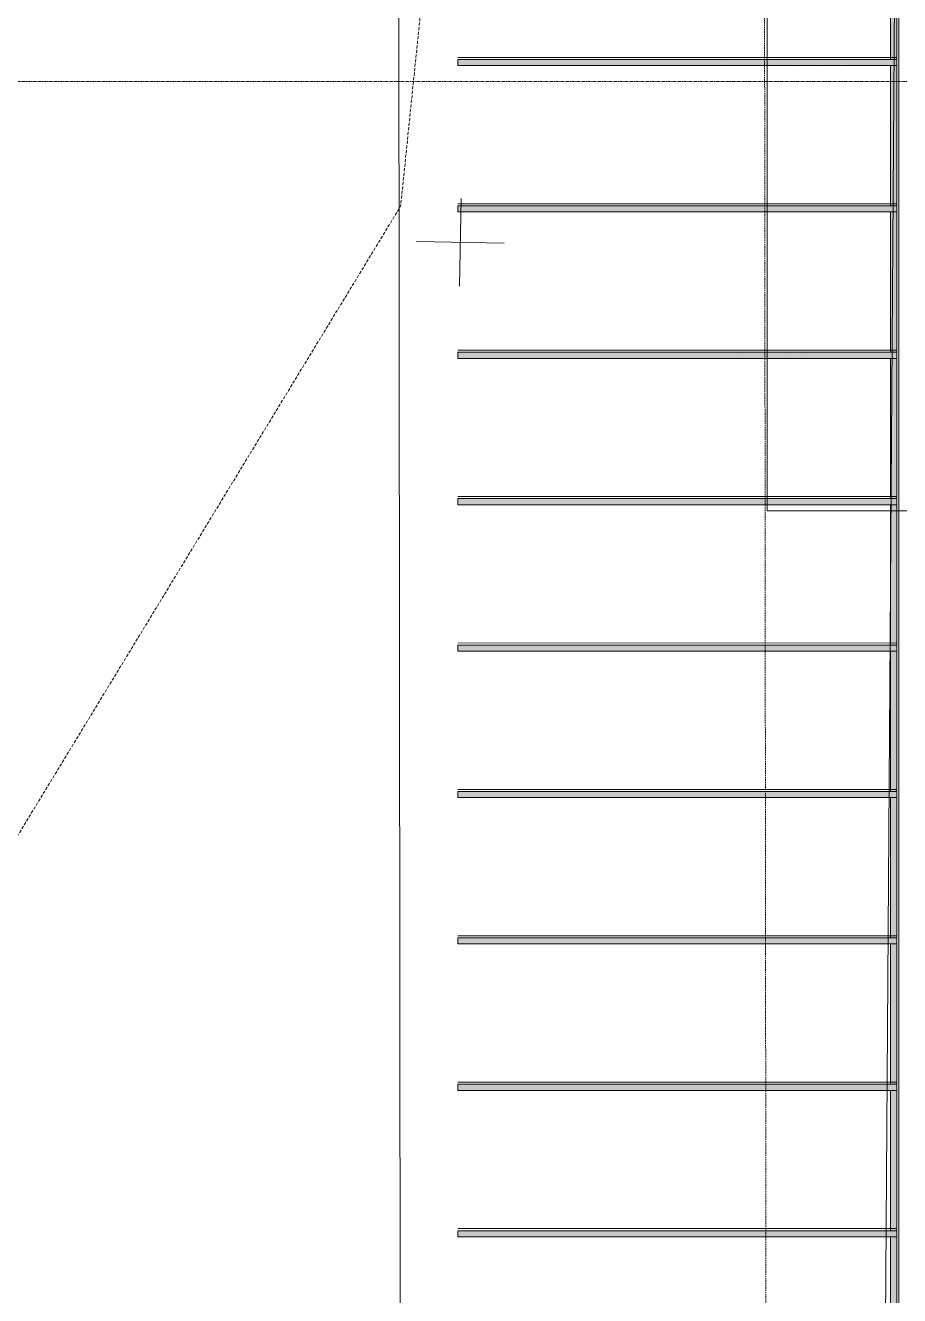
# Model space of a CAD drawing. Header units: inches. Extents: x -10205 to 13964, y -460 to 30702.
# Drawn here: x -4048.4 to -3905, y 9999.6 to 10207.8 of the extents above; entities that cross this region are included whole.
import ezdxf

# ---------------------------------------------------------------- set-up
doc = ezdxf.new("R2010")
doc.units = ezdxf.units.IN
doc.header["$MEASUREMENT"] = 0
for name, pattern in [('Grid Line 1_2_', [0.875, 0.5, -0.125, 0.125, -0.125]), ('IMPORT-DASHED _2_', [0.75, 0.5, -0.25]), ('IMPORT-HIDDEN', [0.375, 0.25, -0.125])]:
    doc.linetypes.add(name, pattern=pattern)
for name, color, linetype, lineweight in [('0-7', 147, 'Continuous', 13), ('00base_6150001_dwg', 147, 'Continuous', 13), ('4', 147, 'Continuous', 13), ('A-GENM', 5, 'Continuous', 9), ('E_TOPO_DTM_Contours_Minor', 147, 'IMPORT-DASHED _2_', 13), ('E_TOPO_Text', 147, 'Continuous', 13), ('P_BIKE', 147, 'Continuous', 13), ('P_PARCEL', 147, 'Continuous', 13), ('P_SETBACK_BALC', 147, 'IMPORT-HIDDEN', 13), ('PROP BALC 2ND _ 3RD FLOORS', 147, 'Continuous', 13), ('S-GRID-1', 1, 'Grid Line 1_2_', 9)]:
    doc.layers.add(name, color=color, linetype=linetype, lineweight=lineweight)

# ---------------------------------------------------------------- blocks, each defined once
blk = doc.blocks.new('Parking_Stall_Multiple - BIKE-1831202-SITE PLAN - CAD FILE')
at = {"layer": 'A-GENM'}
h = blk.add_hatch(color=256, dxfattribs=at)
h.paths.add_polyline_path([(24, 313), (1, 313), (36.5, 312.5), (72, 313), (31.09, 313)], flags=0)
h.paths.add_polyline_path([(0, 313), (0.04, 312.96), (0, 312), (1, 313)], flags=0)
h.paths.add_polyline_path([(0, 288), (72, 288), (72, 289), (36.5, 288.5), (1, 289)], flags=0)
h.paths.add_polyline_path([(0, 312), (0.04, 289), (1, 289), (1, 312)], flags=0)
h = blk.add_hatch(color=256, dxfattribs=at)
h.paths.add_polyline_path([(47.28, 289), (1, 289), (36.5, 288.5), (72, 289)], flags=0)
h.paths.add_polyline_path([(1, 289), (0.04, 288.96), (0, 288), (0.5, 288.5)], flags=0)
h.paths.add_polyline_path([(0, 264), (72, 264), (72, 265), (36.5, 264.5), (1, 265)], flags=0)
h.paths.add_polyline_path([(1, 288), (0, 287.99), (0.04, 265), (1, 265), (1, 265.3)], flags=0)
h = blk.add_hatch(color=256, dxfattribs=at)
h.paths.add_polyline_path([(1, 265), (0.04, 264.96), (0, 264), (0.5, 264.5)], flags=0)
h.paths.add_polyline_path([(1, 265), (36.5, 264.5), (72, 265), (21.1, 265)], flags=0)
h.paths.add_polyline_path([(0, 240), (72, 240), (72, 241), (36.5, 240.5), (1, 241), (0.75, 240.75)], flags=0)
h.paths.add_polyline_path([(0, 264), (0.04, 241), (1, 241), (1, 264)], flags=0)
h = blk.add_hatch(color=256, dxfattribs=at)
h.paths.add_polyline_path([(1, 241), (36.5, 240.5), (72, 241), (31.09, 241)], flags=0)
h.paths.add_polyline_path([(0, 241), (0.04, 240.96), (0, 240), (1, 241), (0.37, 241)], flags=0)
h.paths.add_polyline_path([(1, 217), (0, 216), (72, 216), (72, 217), (36.5, 216.5), (24.33, 216.67)], flags=0)
h.paths.add_polyline_path([(0, 240), (0.04, 217), (1, 217), (1, 240)], flags=0)
h = blk.add_hatch(color=256, dxfattribs=at)
h.paths.add_polyline_path([(1, 217), (36.6, 216.5), (72, 217), (24, 217)], flags=0)
h.paths.add_polyline_path([(0, 217), (0, 216), (1, 217)], flags=0)
h.paths.add_polyline_path([(0, 192), (72, 192), (72, 193), (36.5, 192.5), (1, 193)], flags=0)
h.paths.add_polyline_path([(0, 216), (0.04, 193), (1, 193), (1, 216)], flags=0)
h = blk.add_hatch(color=256, dxfattribs=at)
h.paths.add_polyline_path([(71.36, 193), (1, 193), (36.5, 192.5), (72, 193)], flags=0)
h.paths.add_polyline_path([(1, 193), (0.04, 192.96), (0, 192), (0.5, 192.5)], flags=0)
h.paths.add_polyline_path([(1, 169), (0, 168), (72, 168), (72, 169), (36.5, 168.5), (31.09, 168.58)], flags=0)
h.paths.add_polyline_path([(0, 192), (0.04, 169), (1, 169), (1, 192)], flags=0)
h = blk.add_hatch(color=256, dxfattribs=at)
h.paths.add_polyline_path([(1, 169), (0, 169), (0, 168), (0.5, 168.5)], flags=0)
h.paths.add_polyline_path([(1, 169), (36.5, 168.5), (72, 169), (31.09, 169)], flags=0)
h.paths.add_polyline_path([(1, 145), (0, 144), (72, 144), (72, 145), (33.83, 144.54), (24.33, 144.67)], flags=0)
h.paths.add_polyline_path([(0, 168), (0.04, 145), (1, 145), (1, 168)], flags=0)
h = blk.add_hatch(color=256, dxfattribs=at)
h.paths.add_polyline_path([(1, 145), (0, 145), (0, 144), (0.5, 144.5)], flags=0)
h.paths.add_polyline_path([(1, 145), (36.5, 144.5), (72, 145), (24, 145)], flags=0)
h.paths.add_polyline_path([(1, 121), (0, 120), (72, 120), (72, 121), (36.5, 120.5), (23.2, 120.69)], flags=0)
h.paths.add_polyline_path([(0, 144), (0.04, 121), (1, 121), (1, 144)], flags=0)
h = blk.add_hatch(color=256, dxfattribs=at)
h.paths.add_polyline_path([(23.44, 121), (1, 121), (36.5, 120.5), (72, 121), (31.09, 121)], flags=0)
h.paths.add_polyline_path([(0, 121), (0, 120), (1, 121)], flags=0)
h.paths.add_polyline_path([(0, 96), (72, 96), (72, 97), (36.5, 96.5), (1, 97)], flags=0)
h.paths.add_polyline_path([(0, 120), (0.04, 97), (1, 97), (1, 120)], flags=0)
h = blk.add_hatch(color=256, dxfattribs=at)
h.paths.add_polyline_path([(4.83, 97), (4.79, 96.95), (36.5, 96.5), (72, 97), (24, 97)], flags=0)
h.paths.add_polyline_path([(1, 97), (0.04, 96.96), (0, 96), (0.5, 96.5)], flags=0)
h.paths.add_polyline_path([(0, 72), (72, 72), (72, 73), (36.5, 72.5), (1, 73)], flags=0)
h.paths.add_polyline_path([(0, 96), (0.04, 73), (1, 73), (1, 96)], flags=0)
for p, q in [((0, 313), (0, 288)), ((1, 289), (1, 312)), ((72, 289), (0, 289)), ((0, 289), (0, 264)), ((0, 288), (72, 288)), ((72, 289), (1, 289)), ((1, 265), (1, 288)), ((1, 288), (72, 288)), ((72, 288), (72, 289)), ((72, 288), (72, 289)), ((72, 265), (0, 265)), ((0, 265), (0, 240)), ((72, 265), (1, 265)), ((72, 264), (72, 265)), ((72, 264), (72, 265)), ((0, 264), (72, 264)), ((1, 241), (1, 264)), ((1, 264), (72, 264)), ((72, 241), (0, 241)), ((0, 241), (0, 216)), ((0, 240), (72, 240)), ((72, 241), (1, 241)), ((1, 217), (1, 240)), ((1, 240), (72, 240)), ((72, 240), (72, 241)), ((72, 240), (72, 241)), ((72, 217), (0, 217)), ((0, 217), (0, 192)), ((72, 217), (1, 217)), ((72, 216), (72, 217)), ((72, 216), (72, 217)), ((0, 216), (72, 216)), ((1, 193), (1, 216)), ((1, 216), (72, 216)), ((72, 193), (0, 193)), ((0, 193), (0, 168)), ((0, 192), (72, 192)), ((72, 193), (1, 193)), ((1, 169), (1, 192)), ((1, 192), (72, 192)), ((72, 192), (72, 193)), ((72, 192), (72, 193)), ((72, 169), (0, 169)), ((0, 169), (0, 144)), ((72, 169), (1, 169)), ((72, 168), (72, 169)), ((72, 168), (72, 169)), ((0, 168), (72, 168)), ((1, 145), (1, 168)), ((1, 168), (72, 168)), ((72, 145), (0, 145)), ((0, 145), (0, 120)), ((0, 144), (72, 144)), ((72, 145), (1, 145)), ((1, 121), (1, 144)), ((1, 144), (72, 144)), ((72, 144), (72, 145)), ((72, 144), (72, 145)), ((72, 121), (0, 121)), ((0, 121), (0, 96)), ((72, 121), (1, 121)), ((72, 120), (72, 121)), ((72, 120), (72, 121)), ((0, 120), (72, 120)), ((1, 97), (1, 120)), ((1, 120), (72, 120)), ((72, 97), (0, 97)), ((0, 97), (0, 72)), ((0, 96), (72, 96)), ((72, 97), (1, 97)), ((1, 73), (1, 96)), ((1, 96), (72, 96)), ((72, 96), (72, 97)), ((72, 96), (72, 97))]:
    blk.add_line(p, q, dxfattribs=at)
blk = doc.blocks.new('00base_6150001_dwg-1748108-SITE PLAN - CAD FILE')
at = {"layer": '0-7', "flags": 128}
blk.add_lwpolyline([(4040801.59, 3368404.26), (4040878.4, 3368405.53), (4040855.04, 3369810.73), (4039367.07, 3369784.44), (4039371.79, 3369573.45), (4038914.84, 3369565.86), (4038913.6, 3369640.25), (4038418.79, 3369632.02), (4038477.78, 3368365.63), (4038564.93, 3368367.08)], dxfattribs=at)
at = {"layer": '4'}
for p, q in [((4038760.09, 3369702.45), (4038760.09, 3369716.85)), ((4038752.89, 3369709.65), (4038767.29, 3369709.65))]:
    blk.add_line(p, q, dxfattribs=at)
at = {"layer": 'E_TOPO_DTM_Contours_Minor', "flags": 128}
blk.add_lwpolyline([(4039034.68, 3365843.96), (4038928.71, 3365846.04), (4038907.67, 3365845.96), (4038856.43, 3365844.94), (4038855.17, 3365844.61), (4038854.11, 3365921.38), (4039130.87, 3365929.38), (4039204.58, 3365931.71), (4039453.25, 3365938.47), (4039519.62, 3365940.29), (4039791.92, 3365949.16), (4039803.52, 3365949.43), (4039808.28, 3365949.45), (4039813.23, 3365949.98), (4039918.73, 3366050.53), (4039934.94, 3366057.12), (4040045.67, 3366111.46), (4040047.68, 3366111.75), (4040051.76, 3366112.75), (4040206.09, 3366178.85), (4040263.91, 3366220.06), (4040302.55, 3366270.35), (4040311.05, 3366318.36), (4040297.31, 3366421.03), (4040330.25, 3366529.73), (4040348.88, 3366596.53), (4040323.5, 3366621.93), (4040267.19, 3366648.66), (4040217.56, 3366694.56), (4040209.79, 3366715.8), (4040186.05, 3366782.55), (4040175.02, 3366793.82), (4040160.57, 3366814.11), (4040150.99, 3366854.26), (4040101.53, 3366986.6), (4040080.72, 3366989.01), (4040078.11, 3366984.78), (4040077.37, 3367015.05), (4040072.78, 3367012.68), (4040068.83, 3367145.3), (4040072.88, 3367157.02), (4040077.11, 3367159.73), (4040091.74, 3367162.52), (4040105.04, 3367163.27), (4040127.58, 3367183.94), (4040149.66, 3367187.06), (4040183.31, 3367204.87), (4040231.7, 3367235.55), (4040233.3, 3367290.72), (4040227.53, 3367332.63), (4040221.98, 3367370.38), (4040217.4, 3367378.15), (4040230.78, 3367404.51), (4040256.39, 3367440.66), (4040258.11, 3367442.32), (4040320.08, 3367450.95), (4040309.32, 3367470.64), (4040267.12, 3367540.6), (4040265.92, 3367544.22), (4040257.13, 3367615.35), (4040254.68, 3367616.51), (4040249.65, 3367621.94), (4040199.45, 3367653.58), (4040177.81, 3367664.96), (4040132.97, 3367665.45), (4040088.94, 3367655.53), (4040053.81, 3367679.03), (4040043.96, 3367713.32), (4039995.66, 3367816.92), (4039992.85, 3367874.49), (4039979.69, 3367930.43), (4039984.43, 3368145.42), (4039989.92, 3368190.32), (4040009.61, 3368391.11), (4040062.46, 3368444.06), (4040112.9, 3368514.03), (4040113.55, 3368631.17), (4040051.08, 3368716.77), (4039971.05, 3368904.43), (4039951.7, 3368951.45), (4039914.96, 3369226.3), (4039912.58, 3369234.63), (4039857.12, 3369242.86), (4039764.58, 3369483.92), (4039777.71, 3369571.45), (4039630.95, 3369603.58), (4039584.49, 3369663.9), (4039503.64, 3369713.7), (4039420.88, 3369761.36), (4039389.2, 3369857.48), (4039331.05, 3369868.57), (4039326.2, 3369883.3), (4039316.91, 3369866.46), (4039290.2, 3369865.76), (4039213.64, 3369813.14), (4039187.14, 3369725.94), (4039036.71, 3369701.83), (4038812.79, 3369715.5), (4038765.85, 3369719.54), (4038633.01, 3369797.41), (4038627.93, 3369796.59), (4038622.45, 3369795.84), (4038373.69, 3369759.13), (4038361.71, 3369755.43), (4038345.88, 3369754.86), (4038178.68, 3369730), (4038164.97, 3369723.35), (4038136.72, 3369670.88), (4038141.26, 3369609.54), (4038153.43, 3369522.18), (4038147.66, 3369450.67), (4038155.93, 3369308.94), (4038170.75, 3369107.17), (4038173.7, 3369082.61), (4038160.04, 3368900.38), (4038158.11, 3368829.26), (4038173.69, 3368596.76), (4038197.36, 3368453.87), (4038197.09, 3368357.48), (4038224.94, 3368139.49), (4038253.18, 3368017.47), (4038272.25, 3367848.63), (4038279.29, 3367751.96), (4038308.16, 3367502.6), (4038323.14, 3367288.86), (4038355.03, 3367113.58), (4038392.71, 3366996.61), (4038461.93, 3366851.9), (4038477.41, 3366835.68), (4038500.16, 3366812.21), (4038602.75, 3366776.64), (4038632.47, 3366705.12), (4038689.04, 3366596.01), (4038730.57, 3366438.92), (4038752.22, 3366376.68), (4038742.89, 3366158.56), (4038732.77, 3366076.75), (4038716.74, 3365894.03), (4038716.06, 3365860.11), (4038720.94, 3365857.61), (4038825.26, 3365832.9)], dxfattribs=at)
at = {"layer": 'E_TOPO_Text'}
blk.add_line((4038913.6, 3369640.25), (4038358.6, 3369634.72), dxfattribs=at)
at = {"layer": 'P_BIKE'}
for p, q in [((4038671.61, 3369636.59), (4038670.41, 3369708.58)), ((4038695.6, 3369636.99), (4038694.41, 3369708.98)), ((4038719.6, 3369637.39), (4038718.4, 3369709.38)), ((4038743.6, 3369637.79), (4038742.4, 3369709.78)), ((4038767.59, 3369638.19), (4038766.4, 3369710.18)), ((4038791.59, 3369638.58), (4038790.39, 3369710.57)), ((4038599.62, 3369635.39), (4038598.42, 3369707.38)), ((4038623.61, 3369635.79), (4038622.42, 3369707.78)), ((4038647.61, 3369636.19), (4038646.41, 3369708.18))]:
    blk.add_line(p, q, dxfattribs=at)
at = {"layer": 'P_BIKE', "flags": 128}
blk.add_lwpolyline([(4038430.44, 3369704.59), (4038431.64, 3369632.6), (4038887.58, 3369640.18), (4038886.38, 3369712.17)], dxfattribs=at)
at = {"layer": 'P_PARCEL', "flags": 128}
blk.add_lwpolyline([(4040911.78, 3366397.15), (4040855.93, 3369756.73), (4038354.97, 3369712.55), (4038512.69, 3366326.99)], close=True, dxfattribs=at)
at = {"layer": 'P_SETBACK_BALC', "flags": 128}
blk.add_lwpolyline([(4040772.95, 3369695.26), (4038441.79, 3369654.08), (4038592.75, 3366413.36), (4040826.42, 3366478.69)], close=True, dxfattribs=at)
at = {"layer": 'PROP BALC 2ND _ 3RD FLOORS', "flags": 128}
blk.add_lwpolyline([(4038717.93, 3369598.59), (4038716.93, 3369658.58), (4038830.99, 3369660.48), (4038831.99, 3369600.48)], close=True, dxfattribs=at)

msp = doc.modelspace()

# ---------------------------------------------------------------- linework, layer by layer
at = {"layer": 'S-GRID-1'}
msp.add_line((-464.45, 10198.59), (-4316.34, 10198.59), dxfattribs=at)

# ---------------------------------------------------------------- block references
at = {"layer": '00base_6150001_dwg', "rotation": 89.04760487178136}
msp.add_blockref('00base_6150001_dwg-1748108-SITE PLAN - CAD FILE', (3298136.14, -4084040.07), dxfattribs=at)
at = {"layer": 'A-GENM', "rotation": 180}
msp.add_blockref('Parking_Stall_Multiple - BIKE-1831202-SITE PLAN - CAD FILE', (-3905.49, 10298.23), dxfattribs=at)

doc.saveas('drawing.dxf')
